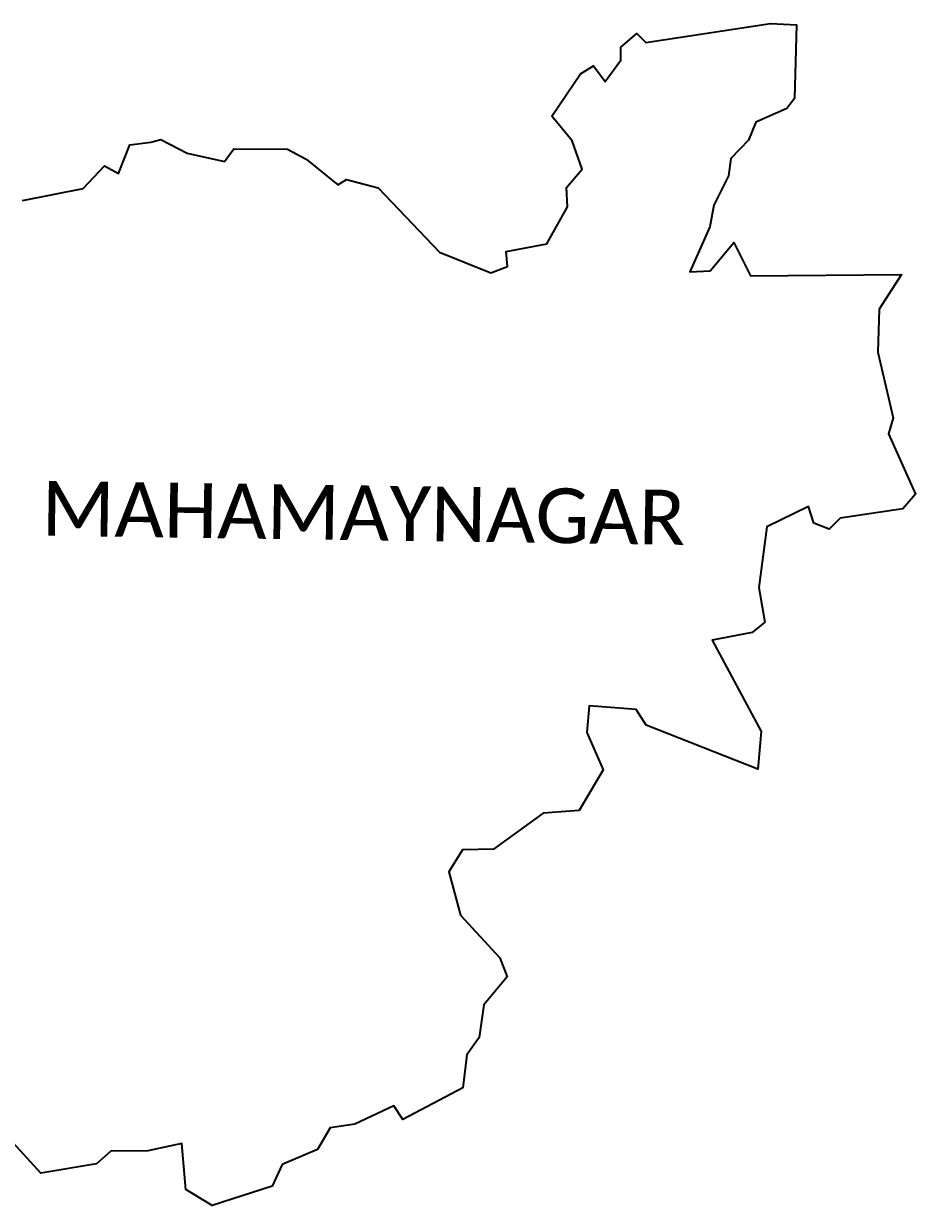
# Model space of a CAD drawing. Header units: metres. Extents: x 299794 to 303787, y 1953610 to 1956866.
# Drawn here: x 301791 to 303787, y 1954220 to 1956866 of the extents above; entities that cross this region are included whole.
import ezdxf

# ---------------------------------------------------------------- set-up
doc = ezdxf.new("R2010")
doc.units = ezdxf.units.M
doc.header["$MEASUREMENT"] = 0
doc.layers.add('village', color=250, linetype='Continuous')
doc.layers.add('VILLAGE NAME', color=250, linetype='Continuous')
doc.styles.get("Standard").update_dxf_attribs({"font": 'simplex.shx'})

msp = doc.modelspace()

# ---------------------------------------------------------------- linework, layer by layer
at = {"layer": 'village', "color": 4}
msp.add_polyline3d([(301787.8, 1956470.3, 0), (301924, 1956497.1, 0), (301971.3, 1956547.9, 0), (302003.1, 1956530.8, 0), (302028.3, 1956595, 0), (302075.1, 1956600.7, 0), (302098.1, 1956606.4, 0), (302156.6, 1956576.4, 0), (302240.2, 1956557.4, 0), (302261.2, 1956585.9, 0), (302381.1, 1956584.7, 0), (302423.3, 1956563, 0), (302493.9, 1956505, 0), (302513.8, 1956517, 0), (302584.8, 1956498.6, 0), (302722.1, 1956354.3, 0), (302836.6, 1956307.8, 0), (302874.2, 1956322.1, 0), (302871, 1956355.7, 0), (302961.9, 1956373.2, 0), (303008.6, 1956456.1, 0), (303006.5, 1956499.4, 0), (303041.3, 1956540.2, 0), (303018.8, 1956603.4, 0), (302973.6, 1956659.2, 0), (303037.3, 1956754.1, 0), (303066.4, 1956771.3, 0), (303092.7, 1956736.4, 0), (303127.7, 1956784, 0), (303127.6, 1956813.1, 0), (303163.6, 1956843.8, 0), (303183.5, 1956824.2, 0), (303463.1, 1956866.2, 0), (303521.4, 1956863.7, 0), (303516.9, 1956698.8, 0), (303499.6, 1956675.9, 0), (303430.2, 1956645.3, 0), (303413.6, 1956605, 0), (303373.8, 1956564.4, 0), (303369.2, 1956525.5, 0), (303336.1, 1956459.6, 0), (303327.2, 1956411.3, 0), (303282.5, 1956310.2, 0), (303327.7, 1956312.6, 0), (303380.6, 1956376.1, 0), (303418, 1956301.4, 0), (303756.1, 1956304.4, 0), (303756.1, 1956304.4, 0), (303706.5, 1956226.8, 0), (303703.3, 1956130.7, 0), (303737.9, 1955983.8, 0), (303727.4, 1955947.7, 0), (303787.3, 1955812.4, 0), (303759.2, 1955779.4, 0), (303618.8, 1955758.9, 0), (303594.2, 1955734.4, 0), (303560.3, 1955747.3, 0), (303548.1, 1955784.8, 0), (303454.9, 1955739.1, 0), (303436.9, 1955603.4, 0), (303450.4, 1955525.6, 0), (303421.6, 1955502.8, 0), (303332.3, 1955485.7, 0), (303441.8, 1955281, 0), (303434.9, 1955196.5, 0), (303184.5, 1955295, 0), (303162, 1955330, 0), (303056.9, 1955338.5, 0), (303051.4, 1955278.8, 0), (303088.1, 1955195.2, 0), (303034.9, 1955104.5, 0), (302954.1, 1955098.1, 0), (302842.6, 1955017.4, 0), (302773.5, 1955016.2, 0), (302742.5, 1954966.9, 0), (302769, 1954869.9, 0), (302856.9, 1954774.3, 0), (302873.1, 1954731.9, 0), (302820.9, 1954669.3, 0), (302810.9, 1954595.7, 0), (302783.2, 1954557.1, 0), (302774.1, 1954483.1, 0), (302639.7, 1954412, 0), (302619.8, 1954443.1, 0), (302532.1, 1954402.1, 0), (302477.3, 1954393.2, 0), (302448.4, 1954345.1, 0), (302369.8, 1954311.1, 0), (302347.3, 1954263, 0), (302212.6, 1954219.9, 0), (302153.8, 1954255.4, 0), (302144.9, 1954358.4, 0), (302069, 1954342.2, 0), (301985.9, 1954341.5, 0), (301953.7, 1954312.8, 0), (301829, 1954292.1, 0), (301767.4, 1954359.9, 0)], dxfattribs=at)

# ---------------------------------------------------------------- texts
at = {"layer": 'VILLAGE NAME', "insert": (301831.7, 1955842.4), "char_height": 122.778, "attachment_point": 1, "rotation": 359.1736}
msp.add_mtext_dynamic_manual_height_columns('{\\fCalibri|b0|i0|c0|p34;MAHAMAYNAGAR}', width=133.314, gutter_width=613.9, heights=[0], dxfattribs=at)

doc.saveas('drawing.dxf')
